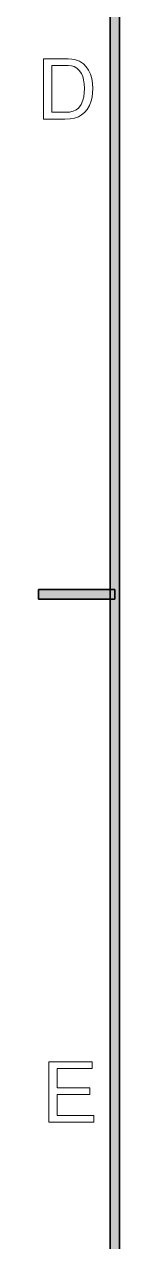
# Model space of a CAD drawing. Extents: x 23 to 417, y 3 to 294.
# Drawn here: x 26.2 to 30.2, y 66.3 to 126.8 of the extents above; entities that cross this region are included whole.
import ezdxf

# ---------------------------------------------------------------- set-up
doc = ezdxf.new("R2010")
doc.units = 0

msp = doc.modelspace()

# ---------------------------------------------------------------- linework, layer by layer
at = {"color": 7, "lineweight": 35}
for p, q in [((29.763, 9.762), (29.763, 287)), ((30.237, 287), (30.237, 10.238))]:
    msp.add_line(p, q, dxfattribs=at)
at = {"color": 7, "lineweight": 35, "ltscale": 0.011875}
for p, q in [((26.2, 98.262), (26.2, 98.738)), ((30, 98.738), (30, 98.262))]:
    msp.add_line(p, q, dxfattribs=at)
at = {"color": 7, "lineweight": 35, "ltscale": 0.095}
for p, q in [((26.2, 98.738), (30, 98.738)), ((30, 98.262), (26.2, 98.262))]:
    msp.add_line(p, q, dxfattribs=at)
at = {"color": 7, "lineweight": 13}
for points in [[(26.445, 122.133), (26.445, 125.133), (27.47, 125.133), (27.683, 125.129), (27.859, 125.114), (27.999, 125.09), (28.236, 125.007), (28.435, 124.876), (28.579, 124.729), (28.696, 124.559), (28.787, 124.363), (28.852, 124.145), (28.891, 123.907), (28.904, 123.65), (28.895, 123.43), (28.869, 123.228), (28.825, 123.044), (28.734, 122.803), (28.622, 122.607), (28.492, 122.452), (28.351, 122.335), (28.189, 122.248), (27.996, 122.184), (27.773, 122.146), (27.518, 122.133)], [(26.862, 122.467), (27.484, 122.467), (27.741, 122.481), (27.936, 122.523), (28.083, 122.591), (28.197, 122.681), (28.319, 122.85), (28.411, 123.068), (28.453, 123.241), (28.479, 123.437), (28.487, 123.656), (28.478, 123.882), (28.45, 124.08), (28.403, 124.25), (28.337, 124.393), (28.23, 124.546), (28.108, 124.66), (27.973, 124.737), (27.849, 124.772), (27.682, 124.793), (27.474, 124.8), (26.862, 124.8)], [(26.712, 72.258), (26.712, 75.258), (28.879, 75.258), (28.879, 74.924), (27.129, 74.924), (27.129, 73.966), (28.754, 73.966), (28.754, 73.633), (27.129, 73.633), (27.129, 72.591), (28.962, 72.591), (28.962, 72.258)]]:
    msp.add_lwpolyline(points, close=True, dxfattribs=at)
at = {"color": 7, "lineweight": 5}
for points in [[(29.763, 287), (30.237, 287), (29.763, 9.762), (30.237, 10.238)], [(26.2, 98.262), (26.2, 98.738), (30, 98.262), (30, 98.738)]]:
    msp.add_solid(points, dxfattribs=at)

doc.saveas('drawing.dxf')
